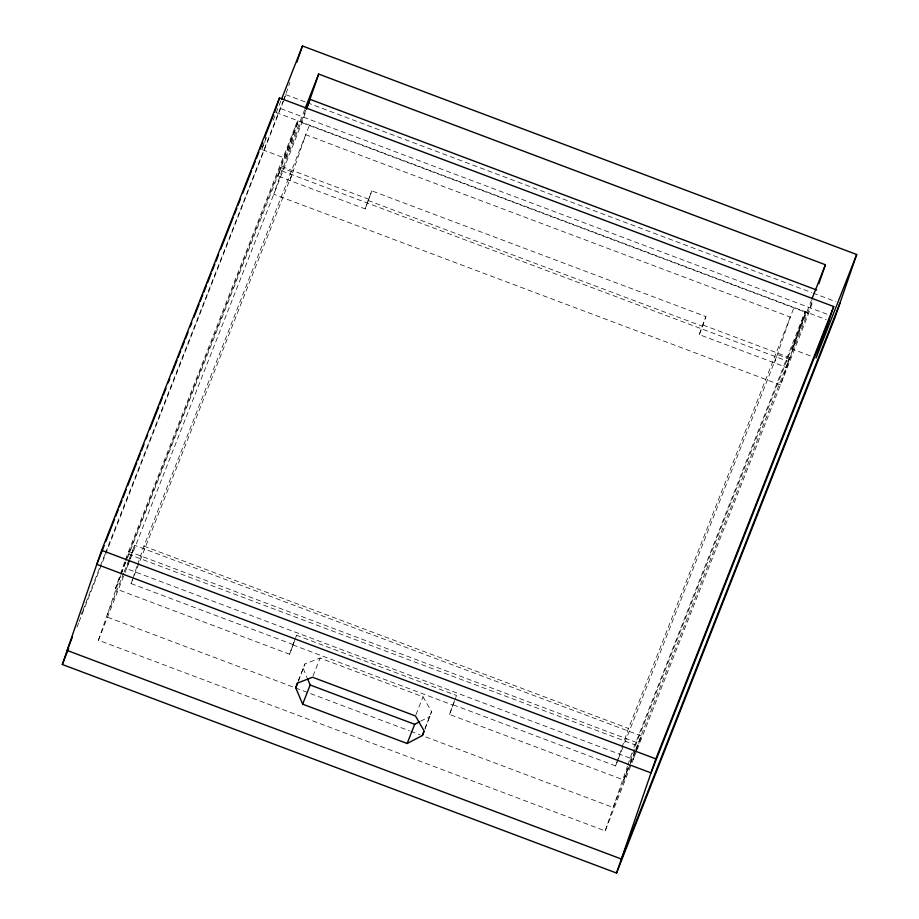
<?xml version="1.0" encoding="UTF-8"?>
<svg xmlns="http://www.w3.org/2000/svg" width="919" height="919" viewBox="0 0 919 919"><rect width="100%" height="100%" fill="white"/><g stroke="black" fill="none" stroke-linecap="round" stroke-linejoin="round"><path stroke-width="0.69" stroke-dasharray="4.59 3.45" d="M304.683 109.637L285.51 158.39L261.766 149.452L265.901 137.413M628.424 767.985L623.714 779.978L449.529 714.431L456.513 695.488L296.584 635.293L289.588 654.236L115.403 588.688L120.01 575.317M120.469 573.984L125.076 560.613M125.535 559.269L297.618 120.653L278.055 176.092L365.153 208.866L371.816 190.865L705.941 316.596L699.267 334.608L786.365 367.382L805.929 311.932L636.603 742.541L628.78 765.274M79.126 621.726L283.5 100.998M283.948 99.723L285.258 95.898M286.165 93.267L289.887 82.457M636.626 750.88L605.161 830.902L98.436 640.21L120.676 575.627M121.136 574.283L125.306 562.175M125.765 560.831L298.411 120.952L285.51 158.39M128.361 563.462L126.569 568.666L633.294 759.347L635.086 754.154M128.809 562.164L134.622 545.266L641.347 735.947L635.534 752.856M293.356 644.656L131.049 583.576L132.428 579.567M132.887 578.223L137.034 566.196M137.494 564.852L143.938 546.139L309.496 125.122M278.055 176.092L280.961 167.672L292.828 172.14L134.197 575.558M305.809 109.924L281.834 170.877L273.782 194.277L780.507 384.969L788.559 361.569L812.534 300.616M130.429 558.855L301.914 122.721L306.395 109.729M289.933 180.561L305.728 134.702L790.283 317.055L774.487 362.913M365.153 208.866L371.816 190.865M289.588 654.236L295.171 638.889M298.261 681.438L304.901 663.977L320.076 658.073L423.004 696.809L431.574 711.651L424.946 729.112M449.529 714.431L455.594 698.153M699.267 334.608L705.941 316.596M453.297 704.839L615.604 765.929L628.493 728.48L794.05 307.463M605.161 830.902L627.401 766.32M627.861 764.976L632.031 752.868M633.88 747.492L805.136 311.633L792.235 349.082L812.028 356.526M623.714 779.978L628.32 766.607M786.365 367.382L789.26 358.961L777.382 354.493L624.012 744.551M637.154 749.548L808.64 313.413L813.12 300.421M261.766 149.452L266.981 136.184M273.242 120.251L281.065 100.355M81.331 614.363L82.377 611.698M82.905 610.354L99.723 567.609M100.24 566.265L104.973 554.237M105.501 552.905L283.075 101.297M283.603 99.964L285.177 95.955M77.024 627.068L78.597 623.059M115.403 588.688L126.937 559.384M127.454 558.051L280.961 167.672M123.686 573.088L106.489 616.81L294.172 687.446M124.203 571.767L128.901 559.832M129.418 558.511L134.622 545.266M98.436 640.21L124.651 573.525M125.007 572.64L129.901 560.188M131.049 583.576L133.68 576.902M295.642 637.694L296.584 635.293M298.365 680.588L304.901 663.977M313.046 675.959L320.076 658.073M415.974 714.695L423.004 696.809M425.049 728.262L431.574 711.651M615.604 765.929L617.706 760.576M618.234 759.243L623.484 745.883M792.235 349.082L811.408 300.318M630.526 762.655L635.236 750.662M635.764 749.33L789.26 358.961M629.894 765.102L613.214 807.502L421.522 735.361M630.411 763.781L635.615 750.524M636.143 749.203L641.347 735.947M420.569 721.254L429.966 716.326M285.706 94.623L305.832 102.193M307.176 102.698L811.753 292.587M813.097 293.092L835.899 301.673M280.869 108.66L828.387 314.7M275.976 112.509L826.25 319.582M301.914 122.721L808.64 313.413M281.823 166.511L368.921 199.285M703.035 325.027L790.133 357.801M368.048 200.445L702.173 326.188M281.834 170.877L788.559 361.569M143.938 546.139L628.493 728.48M128.292 551.251L636.603 742.541M128.086 554.1L634.811 744.792M292.816 644.885L452.745 705.068M295.504 687.94L409.449 730.823M410.793 731.329L420.178 734.867M303.281 668.653L306.992 677.452"/><path stroke-width="1.38" d="M856.692 254.517L835.095 317.227L616.546 873.05L62.308 664.483L101.63 550.297L279.491 97.965L833.717 306.532L815.992 358.019L856.692 254.517L302.454 45.95L281.593 99.022M274.655 112.003L279.491 97.965M296.871 62.17L302.454 45.95M306.567 109.212L318.675 74.06L825.4 264.741L818.886 283.672M295.746 687.826L297.354 683.139L312.54 677.234L415.468 715.97L424.038 730.812L422.43 735.499L407.151 743.494L302.638 704.161L295.746 687.826L297.756 682.714M616.546 873.05L655.856 758.864L833.717 306.532M104.146 545.656L96.794 564.335L651.02 772.902L828.881 320.582M105.719 541.647L114.634 518.971M115.679 516.294L118.31 509.631M119.355 506.955L121.974 500.281M123.031 497.616L126.179 489.609M127.752 485.611L136.667 462.923M137.724 460.258L140.343 453.584M141.388 450.919L144.019 444.245M146.11 438.914L147.683 434.905M149.786 429.564L158.7 406.887M159.757 404.222L162.376 397.548M163.421 394.883L166.052 388.209M168.154 382.867L169.728 378.869M171.819 373.528L177.068 360.191M178.114 357.514L180.744 350.851M181.79 348.175L184.409 341.5M185.466 338.835L188.085 332.161M190.187 326.831L191.761 322.822M193.852 317.492L199.101 304.143M200.158 301.478L202.777 294.804M203.823 292.139L206.453 285.464M207.499 282.799L211.175 273.46M212.22 270.783L214.839 264.121M215.896 261.444L218.515 254.781M220.617 249.44L233.208 217.412M234.253 214.747L236.884 208.073M237.929 205.408L240.548 198.734M242.65 193.404L251.565 170.716M252.622 168.051L255.241 161.376M256.286 158.711L258.917 152.037M259.962 149.372L262.593 142.698M264.683 137.356L273.609 114.68M72.394 637.085L67.144 650.445L621.37 859.012L839.932 303.19M62.308 664.483L68.615 648.446M305.2 108.316L318.675 74.06M306.326 108.603L309.979 99.321L816.704 290.013M302.638 704.161L310.174 685L307.532 678.716M407.151 743.494L414.687 724.321L419.386 721.863M422.43 735.499L423.935 731.662M811.925 299.008L825.4 264.741M101.63 550.297L655.856 758.864M310.174 685L414.687 724.321"/></g></svg>
